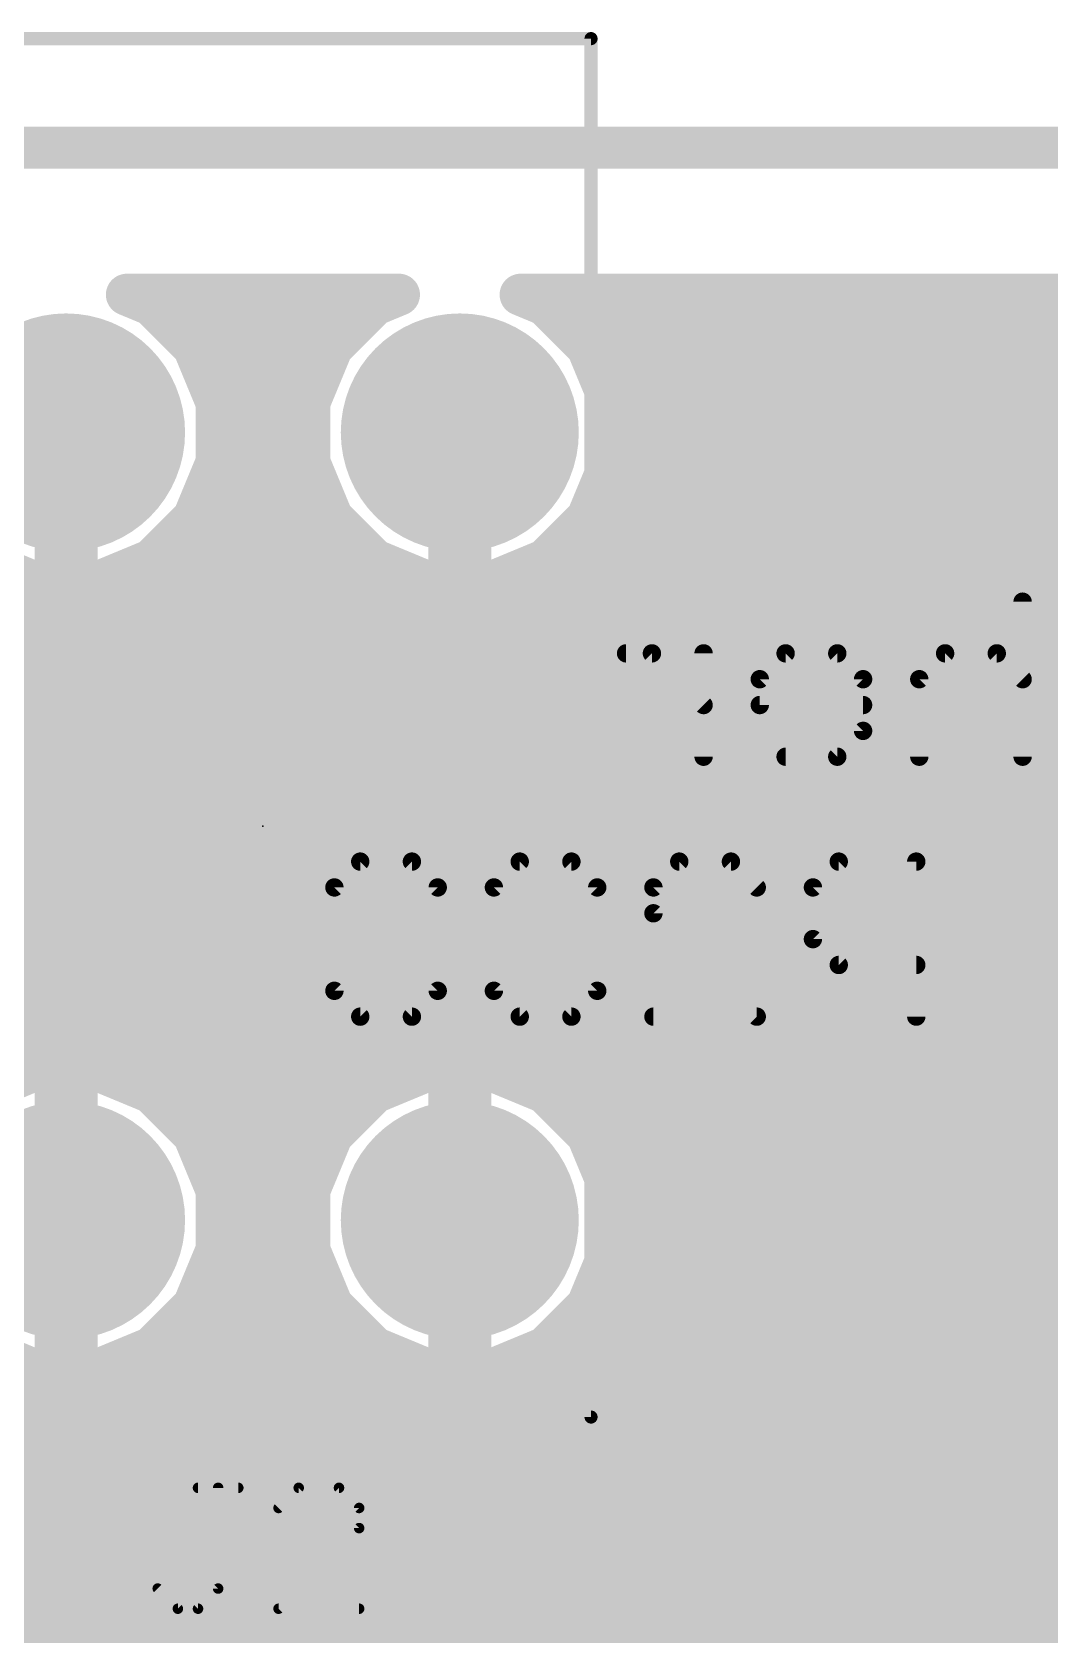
# Model space of a CAD drawing. Extents: x -0.2 to 42.2, y -0.3 to 59.1.
# Drawn here: x 16.82 to 26.67, y 43.61 to 59.12 of the extents above; entities that cross this region are included whole.
import ezdxf

# ---------------------------------------------------------------- set-up
doc = ezdxf.new("R2010")
doc.units = 0
for name, color, linetype in [('1', 22, 'CONTINUOUS'), ('16', 175, 'CONTINUOUS'), ('17', 82, 'CONTINUOUS'), ('18', 82, 'CONTINUOUS'), ('20', 7, 'CONTINUOUS'), ('21', 253, 'CONTINUOUS'), ('23', 7, 'CONTINUOUS'), ('25', 253, 'CONTINUOUS'), ('29', 253, 'CONTINUOUS'), ('30', 253, 'CONTINUOUS')]:
    doc.layers.add(name, color=color, linetype=linetype)

# ---------------------------------------------------------------- blocks, each defined once
blk = doc.blocks.new('ROUNDP')
at = {"const_width": 0.5}
blk.add_lwpolyline([(0, -0.25, 1), (0, 0.25, 1), (0, -0.25)], format="xyb", dxfattribs=at)
blk = doc.blocks.new('ROUNDV')
at = {"const_width": 0.5}
blk.add_lwpolyline([(0, -0.25, 1), (0, 0.25, 1), (0, -0.25)], format="xyb", dxfattribs=at)

msp = doc.modelspace()

# ---------------------------------------------------------------- linework, layer by layer
at = {"layer": '1'}
for points, const_width in [([(17.7724, 56.6715, 1), (17.6947, 56.4837)], 0.2032), ([(17.7336, 56.6792, 1), (17.7336, 56.476)], 0.2032), ([(20.4053, 56.4837, 1), (20.3276, 56.6715)], 0.2032), ([(20.3664, 56.476, 1), (20.3664, 56.6792)], 0.2032), ([(21.5824, 56.6715, 1), (21.5047, 56.4837)], 0.2032), ([(21.5436, 56.6792, 1), (21.5436, 56.476)], 0.2032), ([(17.946, 56.5912, 1), (17.946, 56.388)], 0.2032), ([(18.0418, 56.5515, 1), (17.8981, 56.4078)], 0.2032), ([(17.9311, 56.3858, 1), (18.0089, 56.5735)], 0.2032), ([(20.0911, 56.5735, 1), (20.1689, 56.3858)], 0.2032), ([(20.2019, 56.4078, 1), (20.0582, 56.5515)], 0.2032), ([(20.154, 56.388, 1), (20.154, 56.5912)], 0.2032), ([(21.756, 56.5912, 1), (21.756, 56.388)], 0.2032), ([(21.8518, 56.5515, 1), (21.7081, 56.4078)], 0.2032), ([(21.7411, 56.3858, 1), (21.8189, 56.5735)], 0.2032), ([(18.3665, 56.1848, 1), (18.3665, 55.9816)], 0.2032), ([(18.4735, 56.1089, 1), (18.2858, 56.0311)], 0.2032), ([(18.3078, 55.9981, 1), (18.4515, 56.1418)], 0.2032), ([(19.6485, 56.1418, 1), (19.7922, 55.9981)], 0.2032), ([(19.8142, 56.0311, 1), (19.6265, 56.1089)], 0.2032), ([(19.7335, 55.9816, 1), (19.7335, 56.1848)], 0.2032), ([(22.1765, 56.1848, 1), (22.1765, 55.9816)], 0.2032), ([(22.2835, 56.1089, 1), (22.0958, 56.0311)], 0.2032), ([(22.1178, 55.9981, 1), (22.2615, 56.1418)], 0.2032), ([(18.5425, 55.7784, 1), (18.5425, 55.5752)], 0.2032), ([(19.5575, 55.5752, 1), (19.5575, 55.7784)], 0.2032), ([(22.3525, 55.7784, 1), (22.3525, 55.5752)], 0.2032), ([(18.703, 55.5347, 1), (18.4998, 55.5347)], 0.2032), ([(18.5075, 55.4958, 1), (18.6953, 55.5736)], 0.2032), ([(19.6002, 55.5347, 1), (19.397, 55.5347)], 0.2032), ([(19.4047, 55.5736, 1), (19.5925, 55.4958)], 0.2032), ([(22.513, 55.5347, 1), (22.3098, 55.5347)], 0.2032), ([(22.3175, 55.4958, 1), (22.5053, 55.5736)], 0.2032), ([(17.2974, 55.245, 1), (16.9926, 55.245)], 0.3048), ([(21.1074, 55.245, 1), (20.8026, 55.245)], 0.3048), ([(18.6014, 55.372, 1), (18.6014, 55.1688)], 0.2032), ([(19.4986, 55.1688, 1), (19.4986, 55.372)], 0.2032), ([(22.4114, 55.372, 1), (22.4114, 55.1688)], 0.2032), ([(18.5636, 54.9656, 1), (18.5636, 54.7624)], 0.2032), ([(18.4998, 54.9553, 1), (18.703, 54.9553)], 0.2032), ([(18.6953, 54.9164, 1), (18.5075, 54.9942)], 0.2032), ([(19.5925, 54.9942, 1), (19.4047, 54.9164)], 0.2032), ([(19.397, 54.9553, 1), (19.6002, 54.9553)], 0.2032), ([(19.5364, 54.7624, 1), (19.5364, 54.9656)], 0.2032), ([(22.3736, 54.9656, 1), (22.3736, 54.7624)], 0.2032), ([(22.3098, 54.9553, 1), (22.513, 54.9553)], 0.2032), ([(22.5053, 54.9164, 1), (22.3175, 54.9942)], 0.2032), ([(18.3952, 54.5592, 1), (18.3952, 54.356)], 0.2032), ([(18.4515, 54.3482, 1), (18.3078, 54.4919)], 0.2032), ([(19.7922, 54.4919, 1), (19.6485, 54.3482)], 0.2032), ([(19.7048, 54.356, 1), (19.7048, 54.5592)], 0.2032), ([(22.2052, 54.5592, 1), (22.2052, 54.356)], 0.2032), ([(22.2615, 54.3482, 1), (22.1178, 54.4919)], 0.2032), ([(18.2858, 54.4589, 1), (18.4735, 54.3811)], 0.2032), ([(19.6265, 54.3811, 1), (19.8142, 54.4589)], 0.2032), ([(22.0958, 54.4589, 1), (22.2835, 54.3811)], 0.2032), ([(17.9578, 53.9632, 1), (17.7546, 53.9632)], 0.2032), ([(17.8173, 54.0571, 1), (17.8951, 53.8693)], 0.2032), ([(17.8981, 54.0822, 1), (18.0418, 53.9385)], 0.2032), ([(18.0109, 54.1528, 1), (18.0109, 53.9496)], 0.2032), ([(18.0089, 53.9165, 1), (17.9311, 54.1042)], 0.2032), ([(20.1689, 54.1042, 1), (20.0911, 53.9165)], 0.2032), ([(20.0582, 53.9385, 1), (20.2019, 54.0822)], 0.2032), ([(20.0891, 53.9496, 1), (20.0891, 54.1528)], 0.2032), ([(20.3454, 53.9632, 1), (20.1422, 53.9632)], 0.2032), ([(20.2049, 53.8693, 1), (20.2827, 54.0571)], 0.2032), ([(21.7678, 53.9632, 1), (21.5646, 53.9632)], 0.2032), ([(21.6273, 54.0571, 1), (21.7051, 53.8693)], 0.2032), ([(21.7081, 54.0822, 1), (21.8518, 53.9385)], 0.2032), ([(21.8209, 54.1528, 1), (21.8209, 53.9496)], 0.2032), ([(21.8189, 53.9165, 1), (21.7411, 54.1042)], 0.2032), ([(17.8562, 53.7464, 1), (17.8562, 53.5432)], 0.2032), ([(20.2438, 53.5432, 1), (20.2438, 53.7464)], 0.2032), ([(21.6662, 53.7464, 1), (21.6662, 53.5432)], 0.2032), ([(17.8562, 53.34, 1), (17.8562, 53.1368)], 0.2032), ([(20.2438, 53.1368, 1), (20.2438, 53.34)], 0.2032), ([(21.6662, 53.34, 1), (21.6662, 53.1368)], 0.2032), ([(17.8562, 52.9336, 1), (17.8562, 52.7304)], 0.2032), ([(20.2438, 52.7304, 1), (20.2438, 52.9336)], 0.2032), ([(21.6662, 52.9336, 1), (21.6662, 52.7304)], 0.2032), ([(17.8562, 52.5272, 1), (17.8562, 52.324)], 0.2032), ([(20.2438, 52.324, 1), (20.2438, 52.5272)], 0.2032), ([(21.6662, 52.5272, 1), (21.6662, 52.324)], 0.2032), ([(17.8562, 52.1208, 1), (17.8562, 51.9176)], 0.2032), ([(20.2438, 51.9176, 1), (20.2438, 52.1208)], 0.2032), ([(21.6662, 52.1208, 1), (21.6662, 51.9176)], 0.2032), ([(17.8562, 51.7144, 1), (17.8562, 51.5112)], 0.2032), ([(20.2438, 51.5112, 1), (20.2438, 51.7144)], 0.2032), ([(21.6662, 51.7144, 1), (21.6662, 51.5112)], 0.2032), ([(17.8562, 51.308, 1), (17.8562, 51.1048)], 0.2032), ([(20.2438, 51.1048, 1), (20.2438, 51.308)], 0.2032), ([(21.6662, 51.308, 1), (21.6662, 51.1048)], 0.2032), ([(17.8562, 50.9016, 1), (17.8562, 50.6984)], 0.2032), ([(20.2438, 50.6984, 1), (20.2438, 50.9016)], 0.2032), ([(21.6662, 50.9016, 1), (21.6662, 50.6984)], 0.2032), ([(17.8562, 50.4952, 1), (17.8562, 50.292)], 0.2032), ([(20.2438, 50.292, 1), (20.2438, 50.4952)], 0.2032), ([(21.6662, 50.4952, 1), (21.6662, 50.292)], 0.2032), ([(17.8562, 50.0888, 1), (17.8562, 49.8856)], 0.2032), ([(20.2438, 49.8856, 1), (20.2438, 50.0888)], 0.2032), ([(21.6662, 50.0888, 1), (21.6662, 49.8856)], 0.2032), ([(17.8562, 49.6824, 1), (17.8562, 49.4792)], 0.2032), ([(20.2438, 49.4792, 1), (20.2438, 49.6824)], 0.2032), ([(21.6662, 49.6824, 1), (21.6662, 49.4792)], 0.2032), ([(17.8562, 49.276, 1), (17.8562, 49.0728)], 0.2032), ([(20.2438, 49.0728, 1), (20.2438, 49.276)], 0.2032), ([(21.6662, 49.276, 1), (21.6662, 49.0728)], 0.2032), ([(17.8951, 49.0007, 1), (17.8173, 48.8129)], 0.2032), ([(17.7546, 48.9068, 1), (17.9578, 48.9068)], 0.2032), ([(18.0418, 48.9315, 1), (17.8981, 48.7878)], 0.2032), ([(17.9311, 48.7658, 1), (18.0089, 48.9535)], 0.2032), ([(20.0911, 48.9535, 1), (20.1689, 48.7658)], 0.2032), ([(20.2019, 48.7878, 1), (20.0582, 48.9315)], 0.2032), ([(20.1422, 48.9068, 1), (20.3454, 48.9068)], 0.2032), ([(20.2827, 48.8129, 1), (20.2049, 49.0007)], 0.2032), ([(21.7051, 49.0007, 1), (21.6273, 48.8129)], 0.2032), ([(21.5646, 48.9068, 1), (21.7678, 48.9068)], 0.2032), ([(21.8518, 48.9315, 1), (21.7081, 48.7878)], 0.2032), ([(21.7411, 48.7658, 1), (21.8189, 48.9535)], 0.2032), ([(18.0617, 48.8696, 1), (18.0617, 48.6664)], 0.2032), ([(20.0383, 48.6664, 1), (20.0383, 48.8696)], 0.2032), ([(21.8717, 48.8696, 1), (21.8717, 48.6664)], 0.2032), ([(18.4735, 48.4889, 1), (18.2858, 48.4111)], 0.2032), ([(18.3078, 48.3781, 1), (18.4515, 48.5218)], 0.2032), ([(18.4163, 48.4632, 1), (18.4163, 48.26)], 0.2032), ([(19.6485, 48.5218, 1), (19.7922, 48.3781)], 0.2032), ([(19.8142, 48.4111, 1), (19.6265, 48.4889)], 0.2032), ([(19.6837, 48.26, 1), (19.6837, 48.4632)], 0.2032), ([(22.2835, 48.4889, 1), (22.0958, 48.4111)], 0.2032), ([(22.1178, 48.3781, 1), (22.2615, 48.5218)], 0.2032), ([(22.2263, 48.4632, 1), (22.2263, 48.26)], 0.2032), ([(18.5846, 48.0568, 1), (18.5846, 47.8536)], 0.2032), ([(18.703, 47.9147, 1), (18.4998, 47.9147)], 0.2032), ([(19.6002, 47.9147, 1), (19.397, 47.9147)], 0.2032), ([(19.5154, 47.8536, 1), (19.5154, 48.0568)], 0.2032), ([(22.3946, 48.0568, 1), (22.3946, 47.8536)], 0.2032), ([(22.513, 47.9147, 1), (22.3098, 47.9147)], 0.2032), ([(17.2974, 47.625, 1), (16.9926, 47.625)], 0.3048), ([(18.5075, 47.8758, 1), (18.6953, 47.9536)], 0.2032), ([(19.4047, 47.9536, 1), (19.5925, 47.8758)], 0.2032), ([(21.1074, 47.625, 1), (20.8026, 47.625)], 0.3048), ([(22.3175, 47.8758, 1), (22.5053, 47.9536)], 0.2032), ([(16.9926, 47.625, 1), (17.2974, 47.625)], 0.3048), ([(20.8026, 47.625, 1), (21.1074, 47.625)], 0.3048), ([(18.6014, 47.6504, 1), (18.6014, 47.4472)], 0.2032), ([(19.4986, 47.4472, 1), (19.4986, 47.6504)], 0.2032), ([(22.4114, 47.6504, 1), (22.4114, 47.4472)], 0.2032), ([(18.6953, 47.2964, 1), (18.5075, 47.3742)], 0.2032), ([(19.5925, 47.3742, 1), (19.4047, 47.2964)], 0.2032), ([(22.5053, 47.2964, 1), (22.3175, 47.3742)], 0.2032), ([(18.5215, 47.244, 1), (18.5215, 47.0408)], 0.2032), ([(18.4998, 47.3353, 1), (18.703, 47.3353)], 0.2032), ([(19.397, 47.3353, 1), (19.6002, 47.3353)], 0.2032), ([(19.5785, 47.0408, 1), (19.5785, 47.244)], 0.2032), ([(22.3315, 47.244, 1), (22.3315, 47.0408)], 0.2032), ([(22.3098, 47.3353, 1), (22.513, 47.3353)], 0.2032), ([(18.4515, 46.7282, 1), (18.3078, 46.8719)], 0.2032), ([(19.7922, 46.8719, 1), (19.6485, 46.7282)], 0.2032), ([(22.2615, 46.7282, 1), (22.1178, 46.8719)], 0.2032), ([(18.3157, 46.8376, 1), (18.3157, 46.6344)], 0.2032), ([(18.2858, 46.8389, 1), (18.4735, 46.7611)], 0.2032), ([(19.6265, 46.7611, 1), (19.8142, 46.8389)], 0.2032), ([(19.7843, 46.6344, 1), (19.7843, 46.8376)], 0.2032), ([(22.1257, 46.8376, 1), (22.1257, 46.6344)], 0.2032), ([(22.0958, 46.8389, 1), (22.2835, 46.7611)], 0.2032), ([(17.9578, 46.3432, 1), (17.7546, 46.3432)], 0.2032), ([(17.8173, 46.4371, 1), (17.8951, 46.2493)], 0.2032), ([(17.8562, 46.4312, 1), (17.8562, 46.228)], 0.2032), ([(17.8981, 46.4622, 1), (18.0418, 46.3185)], 0.2032), ([(18.0089, 46.2965, 1), (17.9311, 46.4842)], 0.2032), ([(20.1689, 46.4842, 1), (20.0911, 46.2965)], 0.2032), ([(20.0582, 46.3185, 1), (20.2019, 46.4622)], 0.2032), ([(20.3454, 46.3432, 1), (20.1422, 46.3432)], 0.2032), ([(20.2049, 46.2493, 1), (20.2827, 46.4371)], 0.2032), ([(20.2438, 46.228, 1), (20.2438, 46.4312)], 0.2032), ([(21.7678, 46.3432, 1), (21.5646, 46.3432)], 0.2032), ([(21.6273, 46.4371, 1), (21.7051, 46.2493)], 0.2032), ([(21.6662, 46.4312, 1), (21.6662, 46.228)], 0.2032), ([(21.7081, 46.4622, 1), (21.8518, 46.3185)], 0.2032), ([(21.8189, 46.2965, 1), (21.7411, 46.4842)], 0.2032), ([(17.928, 46.0864, 1), (17.7844, 45.9427)], 0.2032), ([(21.738, 46.0864, 1), (21.5944, 45.9427)], 0.2032), ([(17.7546, 46.0146, 1), (17.9578, 46.0146)], 0.2032), ([(17.9476, 46.0248, 1), (17.9476, 45.8216)], 0.2032), ([(20.2438, 45.8216, 1), (20.2438, 46.0248)], 0.2032), ([(21.5646, 46.0146, 1), (21.7678, 46.0146)], 0.2032), ([(21.7576, 46.0248, 1), (21.7576, 45.8216)], 0.2032), ([(17.2528, 45.8278, 1), (17.0372, 45.6122)], 0.3048), ([(17.2168, 45.6482, 1), (17.0732, 45.7918)], 0.2032), ([(21.0628, 45.8278, 1), (20.8472, 45.6122)], 0.3048), ([(21.8846, 45.8978, 1), (21.8846, 45.6946)], 0.2032), ([(21.8127, 45.7244, 1), (21.9564, 45.868)], 0.2032), ([(16.9926, 45.72, 1), (17.2974, 45.72)], 0.3048), ([(20.3377, 45.6174, 1), (20.1499, 45.5397)], 0.2032), ([(20.8026, 45.72, 1), (21.1074, 45.72)], 0.3048), ([(18.354, 45.6184, 1), (18.354, 45.4152)], 0.2032), ([(20.1422, 45.5785, 1), (20.3454, 45.5785)], 0.2032), ([(20.2694, 45.4152, 1), (20.2694, 45.6184)], 0.2032), ([(20.4239, 45.389, 1), (20.2802, 45.2453)], 0.2032), ([(20.2582, 45.2783, 1), (20.4459, 45.356)], 0.2032), ([(18.7604, 45.212, 1), (18.7604, 45.0088)], 0.2032), ([(20.624, 45.1889, 1), (20.4803, 45.0452)], 0.2032), ([(20.4803, 45.0452, 1), (20.624, 45.1889)], 0.2032), ([(20.5588, 45.0088, 1), (20.5588, 45.212)], 0.2032), ([(21.59, 45.2374, 1), (21.59, 44.9326)], 0.3048), ([(21.4822, 44.9772, 1), (21.6978, 45.1928)], 0.3048), ([(17.145, 44.8579, 1), (17.0013, 44.7142)], 0.2032), ([(17.145, 44.7142, 1), (17.0013, 44.8579)], 0.2032), ([(16.9911, 44.8056, 1), (16.9911, 44.6024)], 0.2032), ([(17.1552, 44.6024, 1), (17.1552, 44.8056)], 0.2032), ([(19.1668, 44.8056, 1), (19.1668, 44.6024)], 0.2032), ([(20.9652, 44.6024, 1), (20.9652, 44.8056)], 0.2032), ([(21.226, 44.5759, 1), (21.1483, 44.3882)], 0.2032), ([(21.1153, 44.4102, 1), (21.259, 44.5539)], 0.2032), ([(21.4485, 44.4754, 1), (21.4485, 44.2722)], 0.2032), ([(21.4097, 44.2799, 1), (21.4874, 44.4677)], 0.2032), ([(17.5616, 44.196, 1), (17.5616, 44.3992)], 0.2032), ([(19.5732, 44.3992, 1), (19.5732, 44.196)], 0.2032), ([(17.968, 43.7896, 1), (17.968, 43.9928)], 0.2032), ([(19.9796, 43.9928, 1), (19.9796, 43.7896)], 0.2032), ([(18.3744, 43.3832, 1), (18.3744, 43.5864)], 0.2032), ([(20.386, 43.5864, 1), (20.386, 43.3832)], 0.2032)]:
    msp.add_lwpolyline(points, format="xyb", dxfattribs=dict(at, const_width=const_width))
for points, const_width in [([(17.97, 56.4797), (17.7336, 56.5776)], 0.4064), ([(17.7336, 56.5776), (20.3664, 56.5776)], 0.4064), ([(20.3664, 56.5776), (20.13, 56.4797)], 0.4064), ([(21.78, 56.4797), (21.5436, 56.5776)], 0.4064), ([(21.5436, 56.5776), (40.5776, 56.5776)], 0.4064), ([(17.946, 56.4896), (20.154, 56.4896)], 0.4064), ([(18.3797, 56.07), (17.97, 56.4797)], 0.4064), ([(20.13, 56.4797), (19.7203, 56.07)], 0.4064), ([(21.756, 56.4896), (40.5776, 56.4896)], 0.4064), ([(22.1897, 56.07), (21.78, 56.4797)], 0.4064), ([(18.3665, 56.0832), (19.7335, 56.0832)], 0.4064), ([(18.6014, 55.5347), (18.3797, 56.07)], 0.4064), ([(19.7203, 56.07), (19.4986, 55.5347)], 0.4064), ([(22.1765, 56.0832), (40.5776, 56.0832)], 0.4064), ([(22.4114, 55.5347), (22.1897, 56.07)], 0.4064), ([(18.5425, 55.6768), (19.5575, 55.6768)], 0.4064), ([(22.3525, 55.6768), (40.5776, 55.6768)], 0.4064), ([(18.6014, 54.9553), (18.6014, 55.5347)], 0.4064), ([(19.4986, 55.5347), (19.4986, 54.9553)], 0.4064), ([(22.4114, 54.9553), (22.4114, 55.5347)], 0.4064), ([(17.145, 47.625), (17.145, 55.245)], 0.6096), ([(20.955, 47.625), (20.955, 55.245)], 0.6096), ([(18.6014, 55.2704), (19.4986, 55.2704)], 0.4064), ([(22.4114, 55.2704), (40.5776, 55.2704)], 0.4064), ([(18.3797, 54.42), (18.6014, 54.9553)], 0.4064), ([(18.5636, 54.864), (19.5364, 54.864)], 0.4064), ([(19.4986, 54.9553), (19.7203, 54.42)], 0.4064), ([(22.1897, 54.42), (22.4114, 54.9553)], 0.4064), ([(22.3736, 54.864), (40.5776, 54.864)], 0.4064), ([(17.97, 54.0103), (18.3797, 54.42)], 0.4064), ([(18.3952, 54.4576), (19.7048, 54.4576)], 0.4064), ([(19.7203, 54.42), (20.13, 54.0103)], 0.4064), ([(21.78, 54.0103), (22.1897, 54.42)], 0.4064), ([(22.2052, 54.4576), (40.5776, 54.4576)], 0.4064), ([(17.8562, 53.9632), (17.97, 54.0103)], 0.4064), ([(17.8562, 48.9068), (17.8562, 53.9632)], 0.4064), ([(18.0109, 54.0512), (20.0891, 54.0512)], 0.4064), ([(20.13, 54.0103), (20.2438, 53.9632)], 0.4064), ([(20.2438, 53.9632), (20.2438, 48.9068)], 0.4064), ([(21.6662, 53.9632), (21.78, 54.0103)], 0.4064), ([(21.6662, 48.9068), (21.6662, 53.9632)], 0.4064), ([(21.8209, 54.0512), (40.5776, 54.0512)], 0.4064), ([(17.8562, 53.6448), (20.2438, 53.6448)], 0.4064), ([(21.6662, 53.6448), (40.5776, 53.6448)], 0.4064), ([(17.8562, 53.2384), (20.2438, 53.2384)], 0.4064), ([(21.6662, 53.2384), (40.5776, 53.2384)], 0.4064), ([(17.8562, 52.832), (20.2438, 52.832)], 0.4064), ([(21.6662, 52.832), (40.5776, 52.832)], 0.4064), ([(17.8562, 52.4256), (20.2438, 52.4256)], 0.4064), ([(21.6662, 52.4256), (40.5776, 52.4256)], 0.4064), ([(17.8562, 52.0192), (20.2438, 52.0192)], 0.4064), ([(21.6662, 52.0192), (40.5776, 52.0192)], 0.4064), ([(17.8562, 51.6128), (20.2438, 51.6128)], 0.4064), ([(21.6662, 51.6128), (40.5776, 51.6128)], 0.4064), ([(17.8562, 51.2064), (20.2438, 51.2064)], 0.4064), ([(21.6662, 51.2064), (40.5776, 51.2064)], 0.4064), ([(17.8562, 50.8), (20.2438, 50.8)], 0.4064), ([(21.6662, 50.8), (40.5776, 50.8)], 0.4064), ([(17.8562, 50.3936), (20.2438, 50.3936)], 0.4064), ([(21.6662, 50.3936), (40.5776, 50.3936)], 0.4064), ([(17.8562, 49.9872), (20.2438, 49.9872)], 0.4064), ([(21.6662, 49.9872), (40.5776, 49.9872)], 0.4064), ([(17.8562, 49.5808), (20.2438, 49.5808)], 0.4064), ([(21.6662, 49.5808), (40.5776, 49.5808)], 0.4064), ([(17.8562, 49.1744), (20.2438, 49.1744)], 0.4064), ([(21.6662, 49.1744), (40.5776, 49.1744)], 0.4064), ([(17.97, 48.8597), (17.8562, 48.9068)], 0.4064), ([(18.3797, 48.45), (17.97, 48.8597)], 0.4064), ([(20.13, 48.8597), (19.7203, 48.45)], 0.4064), ([(20.2438, 48.9068), (20.13, 48.8597)], 0.4064), ([(21.78, 48.8597), (21.6662, 48.9068)], 0.4064), ([(22.1897, 48.45), (21.78, 48.8597)], 0.4064), ([(18.0617, 48.768), (20.0383, 48.768)], 0.4064), ([(21.8717, 48.768), (40.5776, 48.768)], 0.4064), ([(18.6014, 47.9147), (18.3797, 48.45)], 0.4064), ([(18.4163, 48.3616), (19.6837, 48.3616)], 0.4064), ([(19.7203, 48.45), (19.4986, 47.9147)], 0.4064), ([(22.4114, 47.9147), (22.1897, 48.45)], 0.4064), ([(22.2263, 48.3616), (40.5776, 48.3616)], 0.4064), ([(18.5846, 47.9552), (19.5154, 47.9552)], 0.4064), ([(18.6014, 47.3353), (18.6014, 47.9147)], 0.4064), ([(19.4986, 47.9147), (19.4986, 47.3353)], 0.4064), ([(22.3946, 47.9552), (40.5776, 47.9552)], 0.4064), ([(22.4114, 47.3353), (22.4114, 47.9147)], 0.4064), ([(17.145, 45.72), (17.145, 47.625)], 0.6096), ([(20.955, 45.72), (20.955, 47.625)], 0.6096), ([(18.6014, 47.5488), (19.4986, 47.5488)], 0.4064), ([(22.4114, 47.5488), (40.5776, 47.5488)], 0.4064), ([(18.3797, 46.8), (18.6014, 47.3353)], 0.4064), ([(19.4986, 47.3353), (19.7203, 46.8)], 0.4064), ([(22.1897, 46.8), (22.4114, 47.3353)], 0.4064), ([(18.5215, 47.1424), (19.5785, 47.1424)], 0.4064), ([(22.3315, 47.1424), (40.5776, 47.1424)], 0.4064), ([(17.97, 46.3903), (18.3797, 46.8)], 0.4064), ([(19.7203, 46.8), (20.13, 46.3903)], 0.4064), ([(21.78, 46.3903), (22.1897, 46.8)], 0.4064), ([(18.3157, 46.736), (19.7843, 46.736)], 0.4064), ([(22.1257, 46.736), (40.5776, 46.736)], 0.4064), ([(17.8562, 46.3432), (17.97, 46.3903)], 0.4064), ([(17.8562, 46.0146), (17.8562, 46.3432)], 0.4064), ([(17.8562, 46.3296), (20.2438, 46.3296)], 0.4064), ([(20.13, 46.3903), (20.2438, 46.3432)], 0.4064), ([(20.2438, 46.3432), (20.2438, 45.5785)], 0.4064), ([(21.6662, 46.3432), (21.78, 46.3903)], 0.4064), ([(21.6662, 46.0146), (21.6662, 46.3432)], 0.4064), ([(21.6662, 46.3296), (40.5776, 46.3296)], 0.4064), ([(20.6146, 43.2562), (17.8562, 46.0146)], 0.4064), ([(21.8846, 45.7962), (21.6662, 46.0146)], 0.4064), ([(17.9476, 45.9232), (20.2438, 45.9232)], 0.4064), ([(21.7576, 45.9232), (40.5776, 45.9232)], 0.4064), ([(3.81, 32.385), (17.145, 45.72)], 0.4064), ([(20.32, 42.545), (17.145, 45.72)], 0.6096), ([(21.59, 45.085), (20.955, 45.72)], 0.6096), ([(36.3365, 45.7962), (21.8846, 45.7962)], 0.4064), ([(20.2438, 45.5785), (20.3521, 45.3171)], 0.4064), ([(18.354, 45.5168), (20.2694, 45.5168)], 0.4064), ([(20.3521, 45.3171), (20.5521, 45.1171)], 0.4064), ([(18.7604, 45.1104), (20.5588, 45.1104)], 0.4064), ([(20.5521, 45.1171), (21.1871, 44.4821)], 0.4064), ([(36.195, 45.085), (21.59, 45.085)], 0.6096), ([(4.7509, 32.4638), (17.0732, 44.7861)], 0.4064), ([(17.0732, 44.7861), (19.9171, 41.9421)], 0.4064), ([(16.9911, 44.704), (17.1552, 44.704)], 0.4064), ([(19.1668, 44.704), (20.9652, 44.704)], 0.4064), ([(21.1871, 44.4821), (21.4485, 44.3738)], 0.4064), ([(21.4485, 44.3738), (35.9004, 44.3738)], 0.4064), ([(16.5847, 44.2976), (17.5616, 44.2976)], 0.4064), ([(19.5732, 44.2976), (35.9766, 44.2976)], 0.4064), ([(16.1783, 43.8912), (17.968, 43.8912)], 0.4064), ([(19.9796, 43.8912), (36.383, 43.8912)], 0.4064), ([(15.7719, 43.4848), (18.3744, 43.4848)], 0.4064), ([(20.386, 43.4848), (36.7894, 43.4848)], 0.4064)]:
    msp.add_lwpolyline(points, dxfattribs=dict(at, const_width=const_width))
at = {"layer": '16', "const_width": 0.2032}
for points in [[(17.7724, 56.6715, 1), (17.6947, 56.4837)], [(17.7336, 56.6792, 1), (17.7336, 56.476)], [(20.4053, 56.4837, 1), (20.3276, 56.6715)], [(20.3664, 56.476, 1), (20.3664, 56.6792)], [(21.5824, 56.6715, 1), (21.5047, 56.4837)], [(21.5436, 56.6792, 1), (21.5436, 56.476)], [(17.946, 56.5912, 1), (17.946, 56.388)], [(18.0418, 56.5515, 1), (17.8981, 56.4078)], [(17.9311, 56.3858, 1), (18.0089, 56.5735)], [(20.0911, 56.5735, 1), (20.1689, 56.3858)], [(20.2019, 56.4078, 1), (20.0582, 56.5515)], [(20.154, 56.388, 1), (20.154, 56.5912)], [(21.756, 56.5912, 1), (21.756, 56.388)], [(21.8518, 56.5515, 1), (21.7081, 56.4078)], [(21.7411, 56.3858, 1), (21.8189, 56.5735)], [(18.3665, 56.1848, 1), (18.3665, 55.9816)], [(18.4735, 56.1089, 1), (18.2858, 56.0311)], [(18.3078, 55.9981, 1), (18.4515, 56.1418)], [(19.6485, 56.1418, 1), (19.7922, 55.9981)], [(19.8142, 56.0311, 1), (19.6265, 56.1089)], [(19.7335, 55.9816, 1), (19.7335, 56.1848)], [(22.1765, 56.1848, 1), (22.1765, 55.9816)], [(22.2835, 56.1089, 1), (22.0958, 56.0311)], [(22.1178, 55.9981, 1), (22.2615, 56.1418)], [(18.5425, 55.7784, 1), (18.5425, 55.5752)], [(19.5575, 55.5752, 1), (19.5575, 55.7784)], [(22.3525, 55.7784, 1), (22.3525, 55.5752)], [(18.703, 55.5347, 1), (18.4998, 55.5347)], [(18.5075, 55.4958, 1), (18.6953, 55.5736)], [(19.6002, 55.5347, 1), (19.397, 55.5347)], [(19.4047, 55.5736, 1), (19.5925, 55.4958)], [(22.513, 55.5347, 1), (22.3098, 55.5347)], [(22.3175, 55.4958, 1), (22.5053, 55.5736)], [(18.6014, 55.372, 1), (18.6014, 55.1688)], [(19.4986, 55.1688, 1), (19.4986, 55.372)], [(22.4114, 55.372, 1), (22.4114, 55.1688)], [(18.5636, 54.9656, 1), (18.5636, 54.7624)], [(18.4998, 54.9553, 1), (18.703, 54.9553)], [(18.6953, 54.9164, 1), (18.5075, 54.9942)], [(19.5925, 54.9942, 1), (19.4047, 54.9164)], [(19.397, 54.9553, 1), (19.6002, 54.9553)], [(19.5364, 54.7624, 1), (19.5364, 54.9656)], [(22.3736, 54.9656, 1), (22.3736, 54.7624)], [(22.3098, 54.9553, 1), (22.513, 54.9553)], [(22.5053, 54.9164, 1), (22.3175, 54.9942)], [(18.3952, 54.5592, 1), (18.3952, 54.356)], [(18.4515, 54.3482, 1), (18.3078, 54.4919)], [(19.7922, 54.4919, 1), (19.6485, 54.3482)], [(19.7048, 54.356, 1), (19.7048, 54.5592)], [(22.2052, 54.5592, 1), (22.2052, 54.356)], [(22.2615, 54.3482, 1), (22.1178, 54.4919)], [(18.2858, 54.4589, 1), (18.4735, 54.3811)], [(19.6265, 54.3811, 1), (19.8142, 54.4589)], [(22.0958, 54.4589, 1), (22.2835, 54.3811)], [(17.8981, 54.0822, 1), (18.0418, 53.9385)], [(18.0109, 54.1528, 1), (18.0109, 53.9496)], [(18.0089, 53.9165, 1), (17.9311, 54.1042)], [(20.1689, 54.1042, 1), (20.0911, 53.9165)], [(20.0582, 53.9385, 1), (20.2019, 54.0822)], [(20.0891, 53.9496, 1), (20.0891, 54.1528)], [(21.7081, 54.0822, 1), (21.8518, 53.9385)], [(21.8209, 54.1528, 1), (21.8209, 53.9496)], [(21.8189, 53.9165, 1), (21.7411, 54.1042)], [(16.8553, 53.8902, 1), (16.8553, 53.687)], [(16.8164, 53.6947, 1), (16.8942, 53.8825)], [(17.3958, 53.8825, 1), (17.4736, 53.6947)], [(17.4347, 53.687, 1), (17.4347, 53.8902)], [(20.6653, 53.8902, 1), (20.6653, 53.687)], [(20.6264, 53.6947, 1), (20.7042, 53.8825)], [(21.2058, 53.8825, 1), (21.2836, 53.6947)], [(21.2447, 53.687, 1), (21.2447, 53.8902)], [(16.8553, 49.183, 1), (16.8553, 48.9798)], [(16.8942, 48.9875, 1), (16.8164, 49.1753)], [(17.4736, 49.1753, 1), (17.3958, 48.9875)], [(17.4347, 48.9798, 1), (17.4347, 49.183)], [(20.6653, 49.183, 1), (20.6653, 48.9798)], [(20.7042, 48.9875, 1), (20.6264, 49.1753)], [(21.2836, 49.1753, 1), (21.2058, 48.9875)], [(21.2447, 48.9798, 1), (21.2447, 49.183)], [(18.0418, 48.9315, 1), (17.8981, 48.7878)], [(17.9311, 48.7658, 1), (18.0089, 48.9535)], [(20.0911, 48.9535, 1), (20.1689, 48.7658)], [(20.2019, 48.7878, 1), (20.0582, 48.9315)], [(21.8518, 48.9315, 1), (21.7081, 48.7878)], [(21.7411, 48.7658, 1), (21.8189, 48.9535)], [(18.0617, 48.8696, 1), (18.0617, 48.6664)], [(20.0383, 48.6664, 1), (20.0383, 48.8696)], [(21.8717, 48.8696, 1), (21.8717, 48.6664)], [(18.4735, 48.4889, 1), (18.2858, 48.4111)], [(18.3078, 48.3781, 1), (18.4515, 48.5218)], [(18.4163, 48.4632, 1), (18.4163, 48.26)], [(19.6485, 48.5218, 1), (19.7922, 48.3781)], [(19.8142, 48.4111, 1), (19.6265, 48.4889)], [(19.6837, 48.26, 1), (19.6837, 48.4632)], [(22.2835, 48.4889, 1), (22.0958, 48.4111)], [(22.1178, 48.3781, 1), (22.2615, 48.5218)], [(22.2263, 48.4632, 1), (22.2263, 48.26)], [(18.5846, 48.0568, 1), (18.5846, 47.8536)], [(18.703, 47.9147, 1), (18.4998, 47.9147)], [(19.6002, 47.9147, 1), (19.397, 47.9147)], [(19.5154, 47.8536, 1), (19.5154, 48.0568)], [(22.3946, 48.0568, 1), (22.3946, 47.8536)], [(22.513, 47.9147, 1), (22.3098, 47.9147)], [(18.5075, 47.8758, 1), (18.6953, 47.9536)], [(19.4047, 47.9536, 1), (19.5925, 47.8758)], [(22.3175, 47.8758, 1), (22.5053, 47.9536)], [(18.6014, 47.6504, 1), (18.6014, 47.4472)], [(19.4986, 47.4472, 1), (19.4986, 47.6504)], [(22.4114, 47.6504, 1), (22.4114, 47.4472)], [(18.6953, 47.2964, 1), (18.5075, 47.3742)], [(19.5925, 47.3742, 1), (19.4047, 47.2964)], [(22.5053, 47.2964, 1), (22.3175, 47.3742)], [(18.5215, 47.244, 1), (18.5215, 47.0408)], [(18.4998, 47.3353, 1), (18.703, 47.3353)], [(19.397, 47.3353, 1), (19.6002, 47.3353)], [(19.5785, 47.0408, 1), (19.5785, 47.244)], [(22.3315, 47.244, 1), (22.3315, 47.0408)], [(22.3098, 47.3353, 1), (22.513, 47.3353)], [(18.4515, 46.7282, 1), (18.3078, 46.8719)], [(19.7922, 46.8719, 1), (19.6485, 46.7282)], [(22.2615, 46.7282, 1), (22.1178, 46.8719)], [(18.3157, 46.8376, 1), (18.3157, 46.6344)], [(18.2858, 46.8389, 1), (18.4735, 46.7611)], [(19.6265, 46.7611, 1), (19.8142, 46.8389)], [(19.7843, 46.6344, 1), (19.7843, 46.8376)], [(22.1257, 46.8376, 1), (22.1257, 46.6344)], [(22.0958, 46.8389, 1), (22.2835, 46.7611)], [(17.8234, 46.4312, 1), (17.8234, 46.228)], [(17.8981, 46.4622, 1), (18.0418, 46.3185)], [(18.0089, 46.2965, 1), (17.9311, 46.4842)], [(20.1689, 46.4842, 1), (20.0911, 46.2965)], [(20.0582, 46.3185, 1), (20.2019, 46.4622)], [(20.2766, 46.228, 1), (20.2766, 46.4312)], [(21.6334, 46.4312, 1), (21.6334, 46.228)], [(21.7081, 46.4622, 1), (21.8518, 46.3185)], [(21.8189, 46.2965, 1), (21.7411, 46.4842)], [(16.8553, 46.2702, 1), (16.8553, 46.067)], [(17.4347, 46.067, 1), (17.4347, 46.2702)], [(20.6653, 46.2702, 1), (20.6653, 46.067)], [(21.2447, 46.067, 1), (21.2447, 46.2702)], [(16.8164, 46.0747, 1), (16.8942, 46.2625)], [(17.3958, 46.2625, 1), (17.4736, 46.0747)], [(20.6264, 46.0747, 1), (20.7042, 46.2625)], [(21.2058, 46.2625, 1), (21.2836, 46.0747)]]:
    msp.add_lwpolyline(points, format="xyb", dxfattribs=at)
at = {"layer": '16', "const_width": 0.4064}
for points in [[(17.97, 56.4797), (17.7336, 56.5776)], [(17.7336, 56.5776), (20.3664, 56.5776)], [(20.3664, 56.5776), (20.13, 56.4797)], [(21.78, 56.4797), (21.5436, 56.5776)], [(21.5436, 56.5776), (40.5776, 56.5776)], [(17.946, 56.4896), (20.154, 56.4896)], [(18.3797, 56.07), (17.97, 56.4797)], [(20.13, 56.4797), (19.7203, 56.07)], [(21.756, 56.4896), (40.5776, 56.4896)], [(22.1897, 56.07), (21.78, 56.4797)], [(18.3665, 56.0832), (19.7335, 56.0832)], [(18.6014, 55.5347), (18.3797, 56.07)], [(19.7203, 56.07), (19.4986, 55.5347)], [(22.1765, 56.0832), (40.5776, 56.0832)], [(22.4114, 55.5347), (22.1897, 56.07)], [(18.5425, 55.6768), (19.5575, 55.6768)], [(22.3525, 55.6768), (40.5776, 55.6768)], [(18.6014, 54.9553), (18.6014, 55.5347)], [(19.4986, 55.5347), (19.4986, 54.9553)], [(22.4114, 54.9553), (22.4114, 55.5347)], [(18.6014, 55.2704), (19.4986, 55.2704)], [(22.4114, 55.2704), (40.5776, 55.2704)], [(18.3797, 54.42), (18.6014, 54.9553)], [(18.5636, 54.864), (19.5364, 54.864)], [(19.4986, 54.9553), (19.7203, 54.42)], [(22.1897, 54.42), (22.4114, 54.9553)], [(22.3736, 54.864), (40.5776, 54.864)], [(17.97, 54.0103), (18.3797, 54.42)], [(18.3952, 54.4576), (19.7048, 54.4576)], [(19.7203, 54.42), (20.13, 54.0103)], [(21.78, 54.0103), (22.1897, 54.42)], [(22.2052, 54.4576), (40.5776, 54.4576)], [(16.32, 54.0103), (16.8553, 53.7886)], [(17.4347, 53.7886), (17.97, 54.0103)], [(18.0109, 54.0512), (20.0891, 54.0512)], [(20.13, 54.0103), (20.6653, 53.7886)], [(21.2447, 53.7886), (21.78, 54.0103)], [(21.8209, 54.0512), (40.5776, 54.0512)], [(16.8553, 53.7886), (17.4347, 53.7886)], [(20.6653, 53.7886), (21.2447, 53.7886)], [(1.4224, 53.6448), (40.5776, 53.6448)], [(1.4224, 53.2384), (40.5776, 53.2384)], [(1.4224, 52.832), (40.5776, 52.832)], [(1.4224, 52.4256), (40.5776, 52.4256)], [(1.4224, 52.0192), (40.5776, 52.0192)], [(1.4224, 51.6128), (40.5776, 51.6128)], [(1.4224, 51.2064), (40.5776, 51.2064)], [(1.4224, 50.8), (40.5776, 50.8)], [(1.4224, 50.3936), (40.5776, 50.3936)], [(1.4224, 49.9872), (40.5776, 49.9872)], [(1.4224, 49.5808), (40.5776, 49.5808)], [(1.4224, 49.1744), (40.5776, 49.1744)], [(16.8553, 49.0814), (16.32, 48.8597)], [(17.4347, 49.0814), (16.8553, 49.0814)], [(17.97, 48.8597), (17.4347, 49.0814)], [(20.6653, 49.0814), (20.13, 48.8597)], [(21.2447, 49.0814), (20.6653, 49.0814)], [(21.78, 48.8597), (21.2447, 49.0814)], [(18.3797, 48.45), (17.97, 48.8597)], [(20.13, 48.8597), (19.7203, 48.45)], [(22.1897, 48.45), (21.78, 48.8597)], [(18.0617, 48.768), (20.0383, 48.768)], [(21.8717, 48.768), (40.5776, 48.768)], [(18.6014, 47.9147), (18.3797, 48.45)], [(18.4163, 48.3616), (19.6837, 48.3616)], [(19.7203, 48.45), (19.4986, 47.9147)], [(22.4114, 47.9147), (22.1897, 48.45)], [(22.2263, 48.3616), (40.5776, 48.3616)], [(18.5846, 47.9552), (19.5154, 47.9552)], [(18.6014, 47.3353), (18.6014, 47.9147)], [(19.4986, 47.9147), (19.4986, 47.3353)], [(22.3946, 47.9552), (40.5776, 47.9552)], [(22.4114, 47.3353), (22.4114, 47.9147)], [(18.6014, 47.5488), (19.4986, 47.5488)], [(22.4114, 47.5488), (40.5776, 47.5488)], [(18.3797, 46.8), (18.6014, 47.3353)], [(19.4986, 47.3353), (19.7203, 46.8)], [(22.1897, 46.8), (22.4114, 47.3353)], [(18.5215, 47.1424), (19.5785, 47.1424)], [(22.3315, 47.1424), (40.5776, 47.1424)], [(17.97, 46.3903), (18.3797, 46.8)], [(19.7203, 46.8), (20.13, 46.3903)], [(21.78, 46.3903), (22.1897, 46.8)], [(18.3157, 46.736), (19.7843, 46.736)], [(22.1257, 46.736), (40.5776, 46.736)], [(16.32, 46.3903), (16.8553, 46.1686)], [(17.4347, 46.1686), (17.97, 46.3903)], [(17.8234, 46.3296), (20.2766, 46.3296)], [(20.13, 46.3903), (20.6653, 46.1686)], [(21.2447, 46.1686), (21.78, 46.3903)], [(21.6334, 46.3296), (40.5776, 46.3296)], [(16.8553, 46.1686), (17.4347, 46.1686)], [(20.6653, 46.1686), (21.2447, 46.1686)], [(1.4224, 45.9232), (40.5776, 45.9232)], [(1.4224, 45.5168), (40.5776, 45.5168)], [(1.4224, 45.1104), (40.5776, 45.1104)], [(1.4224, 44.704), (40.5776, 44.704)], [(1.4224, 44.2976), (40.5776, 44.2976)], [(1.4224, 43.8912), (40.5776, 43.8912)], [(1.4224, 43.4848), (40.5776, 43.4848)]]:
    msp.add_lwpolyline(points, dxfattribs=at)
at = {"layer": '20', "const_width": 0.4064}
msp.add_lwpolyline([(0, 58), (42, 58)], dxfattribs=at)
at = {"layer": '21', "const_width": 0.127}
for points in [[(22.225, 59.055), (10.795, 59.055)], [(22.225, 59.055), (22.225, 45.72)], [(22.225, 45.72), (10.795, 45.72)]]:
    msp.add_lwpolyline(points, dxfattribs=at)
at = {"layer": '21', "const_width": 0.0635}
for points in [[(22.2568, 59.055, 1), (22.1933, 59.055)], [(22.225, 59.0232, 1), (22.225, 59.0868)], [(22.1933, 45.72, 1), (22.2568, 45.72)], [(22.225, 45.6882, 1), (22.225, 45.7518)]]:
    msp.add_lwpolyline(points, format="xyb", dxfattribs=at)
at = {"layer": '23'}
msp.add_point((19.05, 51.435), dxfattribs=at)
at = {"layer": '25', "const_width": 0.1016}
for points in [[(18.4218, 45.0352), (18.8116, 45.0352)], [(18.6167, 44.0607), (18.6167, 45.0352)], [(19.3963, 45.0352), (19.2014, 44.8403)], [(19.7861, 45.0352), (19.3963, 45.0352)], [(19.981, 44.8403), (19.7861, 45.0352)], [(19.981, 44.6454), (19.981, 44.8403)], [(19.2014, 43.8658), (19.981, 44.6454)], [(18.032, 44.0607), (18.2269, 43.8658)], [(18.4218, 43.8658), (18.6167, 44.0607)], [(18.2269, 43.8658), (18.4218, 43.8658)], [(19.981, 43.8658), (19.2014, 43.8658)]]:
    msp.add_lwpolyline(points, dxfattribs=at)
at = {"layer": '25', "const_width": 0.0508}
for points in [[(18.4218, 45.0606, 1), (18.4218, 45.0098)], [(18.6421, 45.0352, 1), (18.5913, 45.0352)], [(18.8116, 45.0098, 1), (18.8116, 45.0606)], [(19.3963, 45.0606, 1), (19.3963, 45.0098)], [(19.4143, 45.0172, 1), (19.3783, 45.0532)], [(19.8041, 45.0532, 1), (19.7681, 45.0172)], [(19.7861, 45.0098, 1), (19.7861, 45.0606)], [(19.1834, 44.8583, 1), (19.2194, 44.8223)], [(20.0064, 44.8403, 1), (19.9556, 44.8403)], [(19.963, 44.8223, 1), (19.999, 44.8583)], [(19.9556, 44.6454, 1), (20.0064, 44.6454)], [(19.999, 44.6274, 1), (19.963, 44.6634)], [(18.05, 44.0787, 1), (18.014, 44.0427)], [(18.5913, 44.0607, 1), (18.6421, 44.0607)], [(18.6347, 44.0427, 1), (18.5987, 44.0787)], [(18.2269, 43.8912, 1), (18.2269, 43.8404)], [(18.2089, 43.8478, 1), (18.2449, 43.8838)], [(18.4038, 43.8838, 1), (18.4398, 43.8478)], [(18.4218, 43.8404, 1), (18.4218, 43.8912)], [(19.1834, 43.8838, 1), (19.2194, 43.8478)], [(19.2014, 43.8912, 1), (19.2014, 43.8404)], [(19.981, 43.8404, 1), (19.981, 43.8912)]]:
    msp.add_lwpolyline(points, format="xyb", dxfattribs=at)
at = {"layer": '30', "const_width": 0.1778}
for points in [[(26.4014, 53.608), (26.4014, 52.1081)], [(22.8142, 53.108), (22.5642, 53.108)], [(23.3142, 52.6081), (22.8142, 53.108)], [(23.3142, 52.1081), (23.3142, 53.108)], [(24.1078, 53.108), (23.8579, 52.858)], [(24.6078, 53.108), (24.1078, 53.108)], [(24.8578, 52.858), (24.6078, 53.108)], [(25.6514, 53.108), (25.4015, 52.858)], [(26.1514, 53.108), (25.6514, 53.108)], [(26.4014, 52.858), (26.1514, 53.108)], [(23.8579, 52.858), (23.8579, 52.6081)], [(24.8578, 52.3581), (24.8578, 52.858)], [(25.4015, 52.858), (25.4015, 52.1081)], [(23.8579, 52.6081), (24.8578, 52.6081)], [(24.6078, 52.1081), (24.8578, 52.3581)], [(24.1078, 52.1081), (24.6078, 52.1081)], [(19.9915, 51.0934), (19.7416, 50.8434)], [(20.4915, 51.0934), (19.9915, 51.0934)], [(20.7415, 50.8434), (20.4915, 51.0934)], [(21.5352, 51.0934), (21.2852, 50.8434)], [(22.0351, 51.0934), (21.5352, 51.0934)], [(22.2851, 50.8434), (22.0351, 51.0934)], [(22.8288, 50.8434), (23.0788, 51.0934)], [(23.0788, 51.0934), (23.5787, 51.0934)], [(23.5787, 51.0934), (23.8287, 50.8434)], [(24.6224, 51.0934), (24.3724, 50.8434)], [(25.3723, 51.0934), (24.6224, 51.0934)], [(25.3723, 49.5935), (25.3723, 51.0934)], [(19.7416, 50.8434), (19.7416, 49.8435)], [(20.7415, 49.8435), (19.7416, 50.8434)], [(20.7415, 49.8435), (20.7415, 50.8434)], [(21.2852, 50.8434), (21.2852, 49.8435)], [(22.2851, 49.8435), (21.2852, 50.8434)], [(22.2851, 49.8435), (22.2851, 50.8434)], [(22.8288, 50.5934), (22.8288, 50.8434)], [(24.3724, 50.8434), (24.3724, 50.3434)], [(23.8287, 49.5935), (22.8288, 50.5934)], [(24.3724, 50.3434), (24.6224, 50.0935)], [(24.6224, 50.0935), (25.3723, 50.0935)], [(19.7416, 49.8435), (19.9915, 49.5935)], [(20.4915, 49.5935), (20.7415, 49.8435)], [(21.2852, 49.8435), (21.5352, 49.5935)], [(22.0351, 49.5935), (22.2851, 49.8435)], [(19.9915, 49.5935), (20.4915, 49.5935)], [(21.5352, 49.5935), (22.0351, 49.5935)], [(22.8288, 49.5935), (23.8287, 49.5935)]]:
    msp.add_lwpolyline(points, dxfattribs=at)
at = {"layer": '30', "const_width": 0.0889}
for points in [[(26.4458, 53.608, 1), (26.3569, 53.608)], [(22.5642, 53.1525, 1), (22.5642, 53.0636)], [(22.8456, 53.1394, 1), (22.7828, 53.0766)], [(22.8142, 53.0636, 1), (22.8142, 53.1525)], [(23.3586, 53.108, 1), (23.2697, 53.108)], [(24.1078, 53.1525, 1), (24.1078, 53.0636)], [(24.1393, 53.0766, 1), (24.0764, 53.1394)], [(24.6392, 53.1394, 1), (24.5764, 53.0766)], [(24.6078, 53.0636, 1), (24.6078, 53.1525)], [(25.6514, 53.1525, 1), (25.6514, 53.0636)], [(25.6829, 53.0766, 1), (25.62, 53.1394)], [(26.1828, 53.1394, 1), (26.12, 53.0766)], [(26.1514, 53.0636, 1), (26.1514, 53.1525)], [(23.8264, 52.8895, 1), (23.8893, 52.8266)], [(23.9023, 52.858, 1), (23.8134, 52.858)], [(24.9022, 52.858, 1), (24.8133, 52.858)], [(24.8263, 52.8266, 1), (24.8892, 52.8895)], [(25.4459, 52.858, 1), (25.357, 52.858)], [(25.37, 52.8895, 1), (25.4329, 52.8266)], [(26.37, 52.8266, 1), (26.4328, 52.8895)], [(23.2827, 52.5766, 1), (23.3456, 52.6395)], [(23.8579, 52.6525, 1), (23.8579, 52.5636)], [(23.8134, 52.6081, 1), (23.9023, 52.6081)], [(24.8578, 52.5636, 1), (24.8578, 52.6525)], [(24.8892, 52.3266, 1), (24.8263, 52.3895)], [(24.8133, 52.3581, 1), (24.9022, 52.3581)], [(23.2697, 52.1081, 1), (23.3586, 52.1081)], [(24.1078, 52.1525, 1), (24.1078, 52.0637)], [(24.5764, 52.1395, 1), (24.6392, 52.0767)], [(24.6078, 52.0637, 1), (24.6078, 52.1525)], [(25.357, 52.1081, 1), (25.4459, 52.1081)], [(26.3569, 52.1081, 1), (26.4458, 52.1081)], [(19.9915, 51.1378, 1), (19.9915, 51.0489)], [(20.023, 51.062, 1), (19.9601, 51.1248)], [(20.5229, 51.1248, 1), (20.4601, 51.062)], [(20.4915, 51.0489, 1), (20.4915, 51.1378)], [(21.5352, 51.1378, 1), (21.5352, 51.0489)], [(21.5666, 51.062, 1), (21.5037, 51.1248)], [(22.0665, 51.1248, 1), (22.0037, 51.062)], [(22.0351, 51.0489, 1), (22.0351, 51.1378)], [(23.0788, 51.1378, 1), (23.0788, 51.0489)], [(23.1102, 51.062, 1), (23.0473, 51.1248)], [(23.6102, 51.1248, 1), (23.5473, 51.062)], [(23.5787, 51.0489, 1), (23.5787, 51.1378)], [(24.6224, 51.1378, 1), (24.6224, 51.0489)], [(24.6538, 51.062, 1), (24.5909, 51.1248)], [(25.4168, 51.0934, 1), (25.3279, 51.0934)], [(25.3723, 51.0489, 1), (25.3723, 51.1378)], [(19.786, 50.8434, 1), (19.6971, 50.8434)], [(19.773, 50.8748, 1), (19.7101, 50.812)], [(19.7101, 50.8748, 1), (19.773, 50.812)], [(20.7859, 50.8434, 1), (20.697, 50.8434)], [(20.7101, 50.812, 1), (20.7729, 50.8748)], [(21.3296, 50.8434, 1), (21.2407, 50.8434)], [(21.3166, 50.8748, 1), (21.2537, 50.812)], [(21.2537, 50.8748, 1), (21.3166, 50.812)], [(22.3295, 50.8434, 1), (22.2406, 50.8434)], [(22.2537, 50.812, 1), (22.3165, 50.8748)], [(22.8732, 50.8434, 1), (22.7843, 50.8434)], [(22.7974, 50.8748, 1), (22.8602, 50.812)], [(23.7973, 50.812, 1), (23.8601, 50.8748)], [(24.4168, 50.8434, 1), (24.3279, 50.8434)], [(24.341, 50.8748, 1), (24.4038, 50.812)], [(22.8602, 50.6248, 1), (22.7974, 50.562)], [(22.7843, 50.5934, 1), (22.8732, 50.5934)], [(24.4038, 50.3749, 1), (24.341, 50.312)], [(24.3279, 50.3434, 1), (24.4168, 50.3434)], [(24.6224, 50.1379, 1), (24.6224, 50.049)], [(24.5909, 50.062, 1), (24.6538, 50.1249)], [(25.3723, 50.049, 1), (25.3723, 50.1379)], [(19.773, 49.8749, 1), (19.7101, 49.812)], [(20.7729, 49.812, 1), (20.7101, 49.8749)], [(21.3166, 49.8749, 1), (21.2537, 49.812)], [(22.3165, 49.812, 1), (22.2537, 49.8749)], [(19.6971, 49.8435, 1), (19.786, 49.8435)], [(20.697, 49.8435, 1), (20.7859, 49.8435)], [(20.7101, 49.812, 1), (20.7729, 49.8749)], [(21.2407, 49.8435, 1), (21.3296, 49.8435)], [(22.2406, 49.8435, 1), (22.3295, 49.8435)], [(22.2537, 49.812, 1), (22.3165, 49.8749)], [(19.9915, 49.638, 1), (19.9915, 49.5491)], [(19.9601, 49.5621, 1), (20.023, 49.6249)], [(20.4601, 49.6249, 1), (20.5229, 49.5621)], [(20.4915, 49.5491, 1), (20.4915, 49.638)], [(21.5352, 49.638, 1), (21.5352, 49.5491)], [(21.5037, 49.5621, 1), (21.5666, 49.6249)], [(22.0037, 49.6249, 1), (22.0665, 49.5621)], [(22.0351, 49.5491, 1), (22.0351, 49.638)], [(22.8288, 49.638, 1), (22.8288, 49.5491)], [(23.7973, 49.5621, 1), (23.8601, 49.6249)], [(23.8287, 49.5491, 1), (23.8287, 49.638)], [(25.3279, 49.5935, 1), (25.4168, 49.5935)]]:
    msp.add_lwpolyline(points, format="xyb", dxfattribs=at)

# ---------------------------------------------------------------- block references
at = {"layer": '17', "xscale": 2.1, "yscale": 2.1, "rotation": 180}
for p in [(17.145, 55.245), (17.145, 55.245), (20.955, 55.245), (20.955, 55.245), (17.145, 47.625), (17.145, 47.625), (20.955, 47.625), (20.955, 47.625)]:
    msp.add_blockref('ROUNDP', p, dxfattribs=at)
at = {"layer": '18', "xscale": 1.0064, "yscale": 1.0064}
msp.add_blockref('ROUNDV', (24.13, 55.88), dxfattribs=at)
msp.add_blockref('ROUNDV', (24.13, 55.88), dxfattribs=at)
at = {"layer": '29', "xscale": 1.2096, "yscale": 1.2096}
msp.add_blockref('ROUNDV', (24.13, 55.88), dxfattribs=at)
at = {"layer": '29', "xscale": 2.3032, "yscale": 2.3032, "rotation": 180}
for p in [(17.145, 55.245), (20.955, 55.245), (17.145, 47.625), (20.955, 47.625)]:
    msp.add_blockref('ROUNDP', p, dxfattribs=at)
at = {"layer": '30', "xscale": 1.2096, "yscale": 1.2096}
msp.add_blockref('ROUNDV', (24.13, 55.88), dxfattribs=at)
at = {"layer": '30', "xscale": 2.3032, "yscale": 2.3032, "rotation": 180}
for p in [(17.145, 55.245), (20.955, 55.245), (17.145, 47.625), (20.955, 47.625)]:
    msp.add_blockref('ROUNDP', p, dxfattribs=at)

doc.saveas('drawing.dxf')
